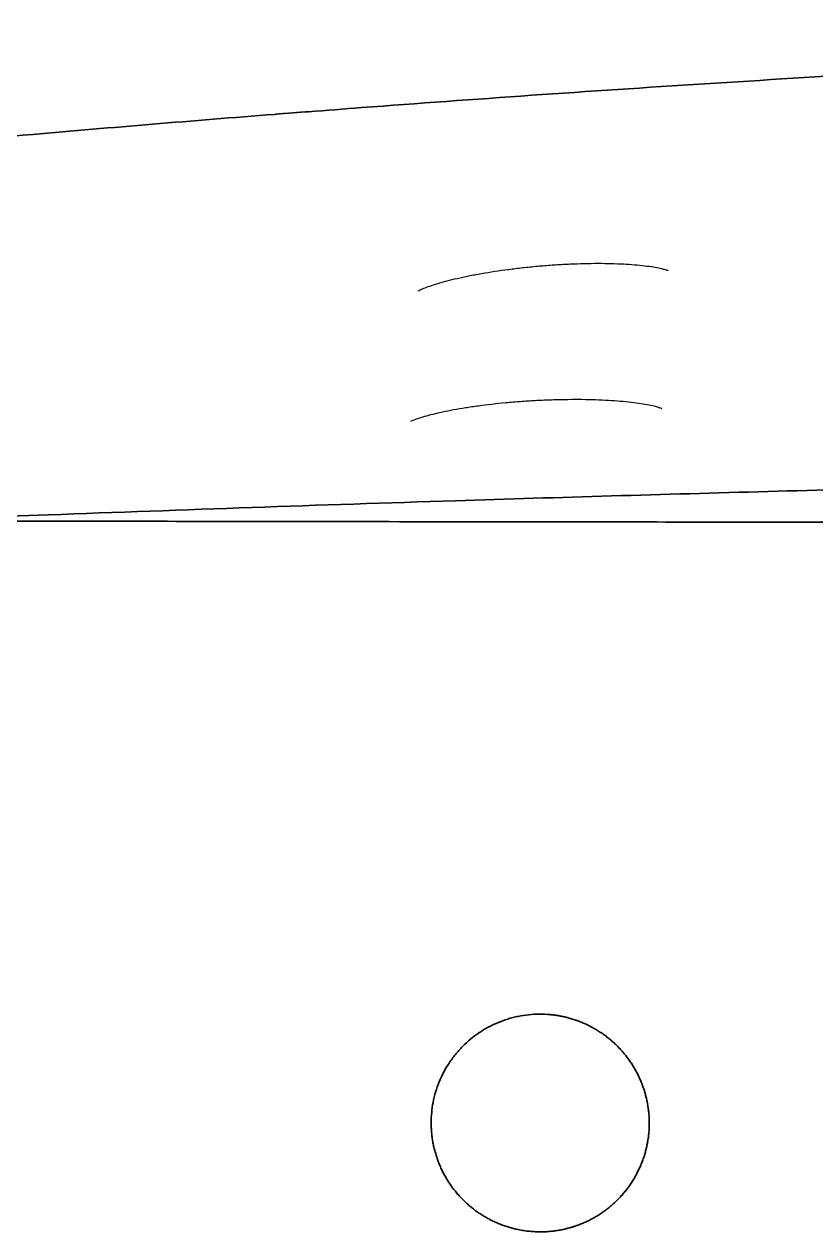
# Model space of a CAD drawing. Header units: millimetres. Extents: x 0 to 2561, y -987 to 790.
# Drawn here: x 278.3 to 412.6, y -667.9 to -462.9 of the extents above; entities that cross this region are included whole.
import ezdxf

# ---------------------------------------------------------------- set-up
doc = ezdxf.new("R2010")
doc.units = ezdxf.units.MM
doc.layers.add('Blocks', color=7, linetype='Continuous')
doc.layers.add('Blocks$Inner', color=7, linetype='Continuous', lineweight=25, true_color=0x007f00)
doc.layers.add('Blocks$Outline', color=7, linetype='Continuous', lineweight=35, true_color=0xff3f3f)

# ---------------------------------------------------------------- blocks, each defined once
blk = doc.blocks.new('Balcony Dining Bench Top')
at = {"layer": 'Blocks$Inner'}
for points, knots in [([(-592.46, 340.84), (-592.46, 340.54), (-592.46, 340.24), (-592.46, 339.94), (-592.45, 333.97), (-592.44, 328.01), (-592.43, 322.06), (-592.42, 318.55), (-592.42, 315.03), (-592.41, 311.52), (-592.4, 303.86), (-592.39, 296.21), (-592.38, 288.56), (-592.37, 286.78), (-592.37, 284.99), (-592.37, 283.21), (-592.35, 273.78), (-592.34, 264.35), (-592.33, 254.92), (-592.32, 245.47), (-592.3, 236.01), (-592.29, 226.56), (-592.29, 224.89), (-592.29, 223.23), (-592.28, 221.56), (-592.28, 213.74), (-592.27, 205.89), (-592.26, 198.04), (-592.25, 188.51), (-592.24, 178.95), (-592.23, 169.39), (-592.22, 164.22), (-592.21, 159.05), (-592.21, 153.88), (-592.21, 149.48), (-592.2, 145.08), (-592.2, 140.68), (-592.19, 131.11), (-592.18, 121.54), (-592.17, 111.97), (-592.16, 103.32), (-592.16, 94.67), (-592.15, 86.03), (-592.15, 85.12), (-592.15, 84.22), (-592.15, 83.31), (-592.14, 73.78), (-592.14, 64.27), (-592.13, 54.79), (-592.13, 53.96), (-592.13, 53.13), (-592.13, 52.3), (-592.12, 43.66), (-592.12, 35.05), (-592.11, 26.44), (-592.11, 23.9), (-592.11, 21.35), (-592.11, 18.8), (-592.11, 11.92), (-592.1, 5.04), (-592.1, -1.84), (-592.1, -6.11), (-592.1, -10.38), (-592.09, -14.65), (-592.09, -19.83), (-592.09, -25.01), (-592.09, -30.2), (-592.09, -30.61), (-592.09, -31.02), (-592.09, -31.44), (-592.09, -37.04), (-592.09, -42.66), (-592.08, -48.28), (-592.08, -61.27), (-592.08, -74.31), (-592.08, -87.37), (-592.08, -96.93), (-592.08, -106.51), (-592.08, -116.08), (-592.08, -125.66), (-592.08, -135.25), (-592.08, -144.82), (-592.08, -157.87), (-592.08, -170.9), (-592.08, -183.88), (-592.09, -189.51), (-592.09, -195.12), (-592.09, -200.73), (-592.09, -201.15), (-592.09, -201.57), (-592.09, -201.99), (-592.09, -207.17), (-592.09, -212.35), (-592.09, -217.51), (-592.1, -221.79), (-592.1, -226.07), (-592.1, -230.34), (-592.1, -237.22), (-592.11, -244.09), (-592.11, -250.97), (-592.11, -253.52), (-592.11, -256.07), (-592.11, -258.63), (-592.12, -267.23), (-592.12, -275.84), (-592.13, -284.47), (-592.13, -285.31), (-592.13, -286.14), (-592.13, -286.98), (-592.14, -296.46), (-592.14, -305.97), (-592.15, -315.5), (-592.15, -316.4), (-592.15, -317.29), (-592.15, -318.19), (-592.16, -326.84), (-592.16, -335.5), (-592.17, -344.15), (-592.18, -353.72), (-592.19, -363.3), (-592.2, -372.87), (-592.2, -377.26), (-592.21, -381.65), (-592.21, -386.05), (-592.21, -391.23), (-592.22, -396.4), (-592.23, -401.58), (-592.24, -411.14), (-592.25, -420.69), (-592.26, -430.22), (-592.27, -438.07), (-592.28, -445.91), (-592.28, -453.73), (-592.29, -455.4), (-592.29, -457.07), (-592.29, -458.74), (-592.3, -468.2), (-592.32, -477.66), (-592.33, -487.11), (-592.34, -496.54), (-592.35, -505.97), (-592.37, -515.4), (-592.37, -517.17), (-592.37, -518.95), (-592.38, -520.73), (-592.39, -528.39), (-592.4, -536.04), (-592.41, -543.7), (-592.42, -547.21), (-592.42, -550.72), (-592.43, -554.23), (-592.44, -560.18), (-592.45, -566.15), (-592.46, -572.12), (-592.46, -572.42), (-592.46, -572.71), (-592.46, -573)], [-996.817019, -996.817019, -996.817019, -996.817019, -995.9123, -995.9123, -995.9123, -978.027625, -978.027625, -978.027625, -967.478023, -967.478023, -967.478023, -944.513052, -944.513052, -944.513052, -939.159365, -939.159365, -939.159365, -910.862819, -910.862819, -910.862819, -882.48729, -882.48729, -882.48729, -877.48982, -877.48982, -877.48982, -853.958224, -853.958224, -853.958224, -825.307231, -825.307231, -825.307231, -809.794808, -809.794808, -809.794808, -796.592488, -796.592488, -796.592488, -767.874023, -767.874023, -767.874023, -741.931426, -741.931426, -741.931426, -739.219314, -739.219314, -739.219314, -710.697678, -710.697678, -710.697678, -708.20784, -708.20784, -708.20784, -682.344451, -682.344451, -682.344451, -674.706309, -674.706309, -674.706309, -654.059058, -654.059058, -654.059058, -641.24893, -641.24893, -641.24893, -625.706944, -625.706944, -625.706944, -624.467245, -624.467245, -624.467245, -607.621719, -607.621719, -607.621719, -568.533188, -568.533188, -568.533188, -539.823329, -539.823329, -539.823329, -511.09107, -511.09107, -511.09107, -472.024795, -472.024795, -472.024795, -455.179187, -455.179187, -455.179187, -453.917316, -453.917316, -453.917316, -438.397425, -438.397425, -438.397425, -425.565203, -425.565203, -425.565203, -404.940004, -404.940004, -404.940004, -397.279812, -397.279812, -397.279812, -371.438578, -371.438578, -371.438578, -368.926588, -368.926588, -368.926588, -340.404954, -340.404954, -340.404954, -337.71515, -337.71515, -337.71515, -311.750248, -311.750248, -311.750248, -283.031787, -283.031787, -283.031787, -269.851859, -269.851859, -269.851859, -254.317047, -254.317047, -254.317047, -225.666059, -225.666059, -225.666059, -202.15667, -202.15667, -202.15667, -197.136998, -197.136998, -197.136998, -168.761474, -168.761474, -168.761474, -140.464934, -140.464934, -140.464934, -135.133309, -135.133309, -135.133309, -112.146282, -112.146282, -112.146282, -101.618835, -101.618835, -101.618835, -83.712012, -83.712012, -83.712012, -82.828449, -82.828449, -82.828449, -82.828449]), ([(-676.78, -116.08), (-676.78, -160.3), (-676.19, -204.49), (-674.5, -269.53), (-673.8, -291), (-672.15, -333.36), (-671.2, -354.24), (-669.09, -395.32), (-667.92, -415.5), (-665.4, -455.1), (-664.04, -474.51), (-662.38, -496.53), (-662.15, -499.53), (-661.92, -502.52)], [529.316122, 529.316122, 529.316122, 529.316122, 651.160456, 651.160456, 712.082623, 712.082623, 773.00479, 773.00479, 833.926957, 833.926957, 894.849124, 894.849124, 904.501732, 904.501732, 904.501732, 904.501732]), ([(-601.68, -116.08), (-601.68, -117.46), (-601.68, -118.84), (-601.68, -120.22), (-601.68, -121.6), (-601.68, -122.99), (-601.68, -124.37), (-601.68, -125.75), (-601.68, -127.13), (-601.68, -128.51), (-601.67, -137.27), (-601.65, -146.03), (-601.62, -154.78), (-601.59, -163.54), (-601.55, -172.3), (-601.49, -181.05), (-601.44, -189.83), (-601.38, -198.61), (-601.31, -207.38), (-601.12, -231.3), (-600.85, -255.22), (-600.5, -279.13), (-600.33, -290.48), (-600.15, -301.83), (-599.95, -313.19), (-599.75, -324.5), (-599.54, -335.82), (-599.3, -347.13), (-599.19, -352.79), (-599.07, -358.45), (-598.94, -364.11), (-598.82, -369.77), (-598.69, -375.42), (-598.56, -381.08), (-598.42, -386.74), (-598.29, -392.4), (-598.15, -398.06), (-597.92, -406.91), (-597.69, -415.75), (-597.45, -424.59), (-597.21, -433.43), (-596.96, -442.28), (-596.7, -451.12), (-596.44, -459.94), (-596.17, -468.77), (-595.89, -477.6), (-595.15, -500.62), (-594.35, -523.64), (-593.48, -546.66), (-592.88, -562.57), (-592.25, -578.49), (-591.58, -594.41), (-591.25, -602.37), (-590.91, -610.32), (-590.56, -618.28), (-590.31, -623.89), (-590.07, -629.5), (-589.81, -635.1), (-589.7, -637.45), (-589.59, -639.8), (-589.5, -642.15), (-589.41, -644.51), (-589.34, -646.88), (-589.3, -649.24), (-589.25, -651.6), (-589.23, -653.96), (-589.23, -656.33)], [540.441973, 540.441973, 540.441973, 540.441973, 544.584614, 544.584614, 544.584614, 548.729124, 548.729124, 548.729124, 552.874033, 552.874033, 552.874033, 579.143805, 579.143805, 579.143805, 605.412876, 605.412876, 605.412876, 631.747214, 631.747214, 631.747214, 703.500221, 703.500221, 703.500221, 737.560885, 737.560885, 737.560885, 771.512654, 771.512654, 771.512654, 788.491452, 788.491452, 788.491452, 805.468146, 805.468146, 805.468146, 822.456224, 822.456224, 822.456224, 848.993572, 848.993572, 848.993572, 875.530874, 875.530874, 875.530874, 902.022648, 902.022648, 902.022648, 971.124873, 971.124873, 971.124873, 1018.916003, 1018.916003, 1018.916003, 1042.81046, 1042.81046, 1042.81046, 1059.651559, 1059.651559, 1059.651559, 1066.706649, 1066.706649, 1066.706649, 1073.793569, 1073.793569, 1073.793569, 1080.883563, 1080.883563, 1080.883563, 1080.883563]), ([(-634.92, -441.5), (-634.93, -441.54), (-634.96, -441.6), (-634.98, -441.67), (-635.01, -441.75), (-635.04, -441.85), (-635.07, -441.96), (-635.09, -442.02), (-635.1, -442.07), (-635.12, -442.13), (-635.17, -442.33), (-635.23, -442.56), (-635.29, -442.83), (-635.44, -443.53), (-635.59, -444.44), (-635.72, -445.5), (-635.79, -446.04), (-635.84, -446.61), (-635.89, -447.22), (-635.94, -447.82), (-635.99, -448.46), (-636.02, -449.12), (-636.06, -449.79), (-636.08, -450.48), (-636.1, -451.19), (-636.12, -451.91), (-636.13, -452.66), (-636.13, -453.42), (-636.13, -454.94), (-636.09, -456.52), (-636.02, -458.13), (-635.98, -458.95), (-635.94, -459.77), (-635.89, -460.6), (-635.83, -461.42), (-635.77, -462.25), (-635.7, -463.08)], [13.619201, 13.619201, 13.619201, 13.619201, 14.820381, 14.820381, 14.820381, 16.022117, 16.022117, 16.022117, 16.566183, 16.566183, 16.566183, 18.409481, 18.409481, 18.409481, 23.234936, 23.234936, 23.234936, 25.677198, 25.677198, 25.677198, 28.113467, 28.113467, 28.113467, 30.565126, 30.565126, 30.565126, 33.04467, 33.04467, 33.04467, 37.988516, 37.988516, 37.988516, 40.480099, 40.480099, 40.480099, 42.979698, 42.979698, 42.979698, 42.979698]), ([(-611.51, -442.58), (-611.53, -442.61), (-611.55, -442.67), (-611.58, -442.75), (-611.6, -442.82), (-611.64, -442.92), (-611.67, -443.03), (-611.68, -443.07), (-611.7, -443.11), (-611.71, -443.16), (-611.77, -443.36), (-611.84, -443.6), (-611.91, -443.88), (-612.07, -444.58), (-612.24, -445.47), (-612.4, -446.53), (-612.47, -447.06), (-612.55, -447.63), (-612.61, -448.23), (-612.68, -448.83), (-612.74, -449.47), (-612.79, -450.13), (-612.84, -450.79), (-612.88, -451.48), (-612.92, -452.19), (-612.96, -452.91), (-612.99, -453.66), (-613.01, -454.41), (-613.05, -455.93), (-613.06, -457.51), (-613.03, -459.13), (-613.02, -459.94), (-613, -460.77), (-612.97, -461.59), (-612.94, -462.42), (-612.9, -463.25), (-612.86, -464.09)], [13.404098, 13.404098, 13.404098, 13.404098, 14.607699, 14.607699, 14.607699, 15.811204, 15.811204, 15.811204, 16.241205, 16.241205, 16.241205, 18.202155, 18.202155, 18.202155, 23.035864, 23.035864, 23.035864, 25.481618, 25.481618, 25.481618, 27.921501, 27.921501, 27.921501, 30.376941, 30.376941, 30.376941, 32.86023, 32.86023, 32.86023, 37.811093, 37.811093, 37.811093, 40.306219, 40.306219, 40.306219, 42.809412, 42.809412, 42.809412, 42.809412]), ([(-490.26, -444.72), (-490.41, -444.72), (-490.57, -444.73), (-490.97, -444.74), (-491.24, -444.75), (-491.75, -444.78), (-492.02, -444.81), (-492.53, -444.87), (-492.8, -444.9), (-493.31, -444.98), (-493.57, -445.03), (-494.08, -445.13), (-494.33, -445.18), (-494.83, -445.3), (-495.08, -445.37), (-495.58, -445.51), (-495.83, -445.59), (-496.32, -445.75), (-496.56, -445.84), (-497.05, -446.02), (-497.29, -446.12), (-497.77, -446.33), (-498.01, -446.44), (-498.48, -446.66), (-498.71, -446.78), (-499.17, -447.03), (-499.4, -447.15), (-499.85, -447.42), (-500.07, -447.55), (-500.5, -447.83), (-500.72, -447.98), (-501.14, -448.28), (-501.35, -448.43), (-501.75, -448.75), (-501.96, -448.91), (-502.35, -449.25), (-502.55, -449.42), (-502.93, -449.77), (-503.12, -449.96), (-503.49, -450.32), (-503.68, -450.51), (-504.03, -450.9), (-504.2, -451.09), (-504.53, -451.49), (-504.7, -451.69), (-505.01, -452.1), (-505.17, -452.31), (-505.47, -452.73), (-505.61, -452.94), (-505.9, -453.38), (-506.03, -453.6), (-506.3, -454.05), (-506.42, -454.27), (-506.67, -454.73), (-506.79, -454.97), (-507.01, -455.44), (-507.13, -455.68), (-507.33, -456.15), (-507.43, -456.4), (-507.61, -456.88), (-507.7, -457.13), (-507.87, -457.62), (-507.94, -457.87), (-508.09, -458.36), (-508.15, -458.61), (-508.27, -459.12), (-508.33, -459.37), (-508.43, -459.88), (-508.48, -460.14), (-508.56, -460.65), (-508.59, -460.91), (-508.62, -461.17)], [87.164049, 87.164049, 87.164049, 87.164049, 87.619452, 87.619452, 88.400143, 88.400143, 89.180834, 89.180834, 89.961207, 89.961207, 90.74158, 90.74158, 91.521953, 91.521953, 92.302326, 92.302326, 93.082699, 93.082699, 93.863072, 93.863072, 94.643444, 94.643444, 95.423817, 95.423817, 96.203915, 96.203915, 96.984014, 96.984014, 97.764112, 97.764112, 98.54421, 98.54421, 99.324308, 99.324308, 100.104406, 100.104406, 100.884505, 100.884505, 101.664603, 101.664603, 102.444634, 102.444634, 103.224665, 103.224665, 104.004696, 104.004696, 104.784726, 104.784726, 105.564757, 105.564757, 106.344788, 106.344788, 107.124819, 107.124819, 107.90485, 107.90485, 108.685059, 108.685059, 109.465269, 109.465269, 110.245478, 110.245478, 111.025688, 111.025688, 111.805897, 111.805897, 112.586107, 112.586107, 113.366316, 113.366316, 114.146526, 114.146526, 114.146526, 114.146526]), ([(-471.9, -465.27), (-471.86, -464.95), (-471.83, -464.62), (-471.82, -464.3), (-471.8, -463.98), (-471.79, -463.65), (-471.78, -463.33), (-471.78, -463.07), (-471.79, -462.8), (-471.79, -462.54), (-471.8, -462.29), (-471.82, -462.02), (-471.84, -461.76), (-471.86, -461.51), (-471.88, -461.25), (-471.92, -460.99), (-471.95, -460.73), (-471.98, -460.48), (-472.02, -460.22), (-472.07, -459.97), (-472.11, -459.71), (-472.17, -459.46), (-472.22, -459.2), (-472.28, -458.95), (-472.34, -458.7), (-472.4, -458.45), (-472.47, -458.19), (-472.55, -457.95), (-472.62, -457.7), (-472.7, -457.44), (-472.78, -457.2), (-472.87, -456.95), (-472.96, -456.7), (-473.06, -456.46), (-473.15, -456.22), (-473.25, -455.98), (-473.35, -455.74), (-473.46, -455.5), (-473.57, -455.27), (-473.68, -455.03), (-473.8, -454.8), (-473.92, -454.57), (-474.04, -454.35), (-474.16, -454.12), (-474.29, -453.89), (-474.43, -453.67), (-474.56, -453.45), (-474.7, -453.23), (-474.84, -453.01), (-474.98, -452.8), (-475.13, -452.58), (-475.28, -452.37), (-475.44, -452.16), (-475.6, -451.95), (-475.76, -451.75), (-475.92, -451.54), (-476.09, -451.34), (-476.26, -451.14), (-476.42, -450.95), (-476.6, -450.75), (-476.78, -450.56), (-476.95, -450.37), (-477.14, -450.19), (-477.32, -450.01), (-477.5, -449.82), (-477.69, -449.65), (-477.88, -449.47), (-478.08, -449.3), (-478.27, -449.13), (-478.47, -448.97), (-478.67, -448.8), (-478.87, -448.64), (-479.08, -448.48), (-479.29, -448.33), (-479.5, -448.17), (-479.71, -448.02), (-479.92, -447.88), (-480.14, -447.73), (-480.36, -447.59), (-480.58, -447.45), (-480.81, -447.31), (-481.03, -447.19), (-481.26, -447.06), (-481.49, -446.93), (-481.72, -446.81), (-481.95, -446.69), (-482.18, -446.58), (-482.41, -446.47), (-482.65, -446.36), (-482.88, -446.25), (-483.12, -446.15), (-483.36, -446.05), (-483.6, -445.96), (-483.84, -445.87), (-484.09, -445.78), (-484.33, -445.69), (-484.58, -445.61), (-484.82, -445.54), (-485.08, -445.46), (-485.32, -445.39), (-485.57, -445.32), (-485.83, -445.26), (-486.08, -445.2), (-486.34, -445.14), (-486.6, -445.09), (-486.85, -445.04), (-487.11, -444.99), (-487.36, -444.95), (-487.62, -444.91), (-487.88, -444.87), (-488.13, -444.84), (-488.39, -444.82), (-488.65, -444.79), (-488.91, -444.77), (-489.16, -444.76), (-489.42, -444.74), (-489.68, -444.73), (-489.94, -444.73), (-490.05, -444.72), (-490.15, -444.72), (-490.26, -444.72)], [55.993691, 55.993691, 55.993691, 55.993691, 56.966337, 56.966337, 56.966337, 57.941662, 57.941662, 57.941662, 58.727727, 58.727727, 58.727727, 59.509584, 59.509584, 59.509584, 60.288675, 60.288675, 60.288675, 61.066396, 61.066396, 61.066396, 61.844122, 61.844122, 61.844122, 62.623226, 62.623226, 62.623226, 63.405105, 63.405105, 63.405105, 64.191199, 64.191199, 64.191199, 64.977286, 64.977286, 64.977286, 65.759158, 65.759158, 65.759158, 66.538256, 66.538256, 66.538256, 67.315975, 67.315975, 67.315975, 68.093689, 68.093689, 68.093689, 68.872771, 68.872771, 68.872771, 69.654618, 69.654618, 69.654618, 70.440669, 70.440669, 70.440669, 71.226814, 71.226814, 71.226814, 72.008733, 72.008733, 72.008733, 72.787868, 72.787868, 72.787868, 73.565615, 73.565615, 73.565615, 74.34335, 74.34335, 74.34335, 75.122446, 75.122446, 75.122446, 75.9043, 75.9043, 75.9043, 76.690355, 76.690355, 76.690355, 77.476391, 77.476391, 77.476391, 78.258197, 78.258197, 78.258197, 79.037214, 79.037214, 79.037214, 79.814839, 79.814839, 79.814839, 80.592451, 80.592451, 80.592451, 81.371423, 81.371423, 81.371423, 82.153154, 82.153154, 82.153154, 82.939089, 82.939089, 82.939089, 83.724817, 83.724817, 83.724817, 84.506317, 84.506317, 84.506317, 85.285033, 85.285033, 85.285033, 86.062364, 86.062364, 86.062364, 86.839685, 86.839685, 86.839685, 87.164049, 87.164049, 87.164049, 87.164049]), ([(-508.62, -461.17), (-508.64, -461.29), (-508.65, -461.4), (-508.71, -462.12), (-508.74, -462.73), (-508.74, -463.34)], [114.146526, 114.146526, 114.146526, 114.146526, 114.493991, 114.493991, 116.325655, 116.325655, 116.325655, 116.325655]), ([(-635.7, -463.08), (-635.63, -463.92), (-635.55, -464.74), (-635.46, -465.57), (-635.37, -466.39), (-635.28, -467.2), (-635.18, -468.01), (-634.97, -469.61), (-634.75, -471.16), (-634.49, -472.64), (-634.37, -473.39), (-634.23, -474.12), (-634.1, -474.82), (-633.96, -475.51), (-633.82, -476.19), (-633.68, -476.83), (-633.4, -478.11), (-633.1, -479.28), (-632.81, -480.3), (-632.52, -481.31), (-632.23, -482.16), (-631.98, -482.81), (-631.86, -483.13), (-631.74, -483.39), (-631.65, -483.59), (-631.56, -483.79), (-631.48, -483.93), (-631.46, -483.97)], [42.979698, 42.979698, 42.979698, 42.979698, 45.481357, 45.481357, 45.481357, 47.977083, 47.977083, 47.977083, 52.939002, 52.939002, 52.939002, 55.432097, 55.432097, 55.432097, 57.899532, 57.899532, 57.899532, 62.819673, 62.819673, 62.819673, 67.683282, 67.683282, 67.683282, 70.08766, 70.08766, 70.08766, 72.513387, 72.513387, 72.513387, 72.513387]), ([(-612.86, -464.09), (-612.81, -464.92), (-612.76, -465.75), (-612.7, -466.58), (-612.63, -467.41), (-612.57, -468.23), (-612.49, -469.04), (-612.34, -470.65), (-612.16, -472.21), (-611.96, -473.71), (-611.85, -474.46), (-611.75, -475.2), (-611.63, -475.9), (-611.52, -476.6), (-611.41, -477.28), (-611.29, -477.94), (-611.17, -478.58), (-611.04, -479.2), (-610.92, -479.79), (-610.79, -480.38), (-610.66, -480.94), (-610.54, -481.46), (-610.28, -482.48), (-610.03, -483.35), (-609.8, -484.02), (-609.68, -484.35), (-609.58, -484.62), (-609.49, -484.83), (-609.41, -485.04), (-609.33, -485.19), (-609.31, -485.24)], [42.809412, 42.809412, 42.809412, 42.809412, 45.314497, 45.314497, 45.314497, 47.813932, 47.813932, 47.813932, 52.782891, 52.782891, 52.782891, 55.27947, 55.27947, 55.27947, 57.750308, 57.750308, 57.750308, 60.206929, 60.206929, 60.206929, 62.670174, 62.670174, 62.670174, 67.541035, 67.541035, 67.541035, 69.949494, 69.949494, 69.949494, 72.376724, 72.376724, 72.376724, 72.376724]), ([(-508.74, -463.34), (-508.73, -464.56), (-508.61, -465.77), (-508.3, -467.26), (-508.23, -467.56), (-508.08, -468.15), (-508, -468.44), (-507.73, -469.31), (-507.52, -469.87), (-507.05, -470.98), (-506.79, -471.53), (-506.36, -472.32), (-506.21, -472.59), (-505.89, -473.11), (-505.73, -473.36), (-504.88, -474.62), (-504.11, -475.55), (-502.82, -476.82), (-502.37, -477.22), (-501.66, -477.8), (-501.42, -477.98), (-500.93, -478.34), (-500.68, -478.51), (-499.43, -479.34), (-498.36, -479.9), (-496.68, -480.59), (-496.1, -480.79), (-494.94, -481.14), (-494.35, -481.28), (-492.63, -481.61), (-491.48, -481.72), (-490.31, -481.72)], [116.325655, 116.325655, 116.325655, 116.325655, 119.962902, 119.962902, 120.872214, 120.872214, 121.781526, 121.781526, 123.600149, 123.600149, 125.418772, 125.418772, 126.328084, 126.328084, 127.237396, 127.237396, 130.874643, 130.874643, 132.693266, 132.693266, 133.602578, 133.602578, 134.511889, 134.511889, 138.149136, 138.149136, 139.967759, 139.967759, 141.786383, 141.786383, 145.269493, 145.269493, 145.269493, 145.269493]), ([(-490.18, -481.72), (-489.92, -481.72), (-489.66, -481.72), (-489.4, -481.7), (-489.14, -481.69), (-488.88, -481.67), (-488.62, -481.65), (-488.36, -481.63), (-488.11, -481.6), (-487.85, -481.56), (-487.59, -481.53), (-487.34, -481.49), (-487.08, -481.45), (-486.83, -481.4), (-486.57, -481.35), (-486.32, -481.3), (-486.07, -481.24), (-485.82, -481.18), (-485.57, -481.11), (-485.32, -481.05), (-485.06, -480.97), (-484.82, -480.9), (-484.57, -480.82), (-484.32, -480.74), (-484.07, -480.65), (-483.83, -480.56), (-483.58, -480.47), (-483.34, -480.37), (-483.1, -480.27), (-482.86, -480.17), (-482.62, -480.06), (-482.39, -479.96), (-482.15, -479.84), (-481.92, -479.73), (-481.69, -479.61), (-481.46, -479.49), (-481.24, -479.36), (-481.01, -479.23), (-480.79, -479.1), (-480.57, -478.97), (-480.35, -478.83), (-480.13, -478.69), (-479.92, -478.54), (-479.7, -478.4), (-479.49, -478.25), (-479.28, -478.09), (-479.07, -477.94), (-478.86, -477.77), (-478.66, -477.61), (-478.46, -477.45), (-478.25, -477.28), (-478.06, -477.11), (-477.86, -476.93), (-477.67, -476.76), (-477.48, -476.58), (-477.11, -476.22), (-476.75, -475.84), (-476.41, -475.46), (-476.24, -475.26), (-476.07, -475.06), (-475.91, -474.86), (-475.75, -474.66), (-475.59, -474.45), (-475.43, -474.25), (-475.28, -474.04), (-475.12, -473.82), (-474.98, -473.61), (-474.83, -473.4), (-474.69, -473.17), (-474.55, -472.95), (-474.42, -472.73), (-474.28, -472.5), (-474.15, -472.27), (-474.03, -472.05), (-473.9, -471.82), (-473.79, -471.59), (-473.67, -471.36), (-473.56, -471.12), (-473.45, -470.88), (-473.34, -470.65), (-473.24, -470.41), (-473.14, -470.17), (-473.04, -469.93), (-472.95, -469.69), (-472.86, -469.44), (-472.78, -469.2), (-472.69, -468.95), (-472.62, -468.71), (-472.54, -468.46), (-472.47, -468.21), (-472.4, -467.96), (-472.34, -467.71), (-472.27, -467.45), (-472.22, -467.19), (-472.15, -466.88), (-472.08, -466.55), (-472.03, -466.24), (-471.98, -465.92), (-471.93, -465.59), (-471.9, -465.27)], [145.398843, 145.398843, 145.398843, 145.398843, 146.183993, 146.183993, 146.183993, 146.965091, 146.965091, 146.965091, 147.743418, 147.743418, 147.743418, 148.52037, 148.52037, 148.52037, 149.297322, 149.297322, 149.297322, 150.075651, 150.075651, 150.075651, 150.856754, 150.856754, 150.856754, 151.642073, 151.642073, 151.642073, 152.427221, 152.427221, 152.427221, 153.208166, 153.208166, 153.208166, 153.986348, 153.986348, 153.986348, 154.763163, 154.763163, 154.763163, 155.539987, 155.539987, 155.539987, 156.318194, 156.318194, 156.318194, 157.09918, 157.09918, 157.09918, 157.884387, 157.884387, 157.884387, 158.669559, 158.669559, 158.669559, 159.450533, 159.450533, 159.450533, 161.005954, 161.005954, 161.005954, 161.782822, 161.782822, 161.782822, 162.561079, 162.561079, 162.561079, 163.342118, 163.342118, 163.342118, 164.12738, 164.12738, 164.12738, 164.912732, 164.912732, 164.912732, 165.693889, 165.693889, 165.693889, 166.472291, 166.472291, 166.472291, 167.249334, 167.249334, 167.249334, 168.02639, 168.02639, 168.02639, 168.804832, 168.804832, 168.804832, 169.586057, 169.586057, 169.586057, 170.371502, 170.371502, 170.371502, 171.346779, 171.346779, 171.346779, 172.319346, 172.319346, 172.319346, 172.319346]), ([(-661.47, -508.31), (-660.38, -522.2), (-659.24, -535.87), (-656.49, -567.51), (-654.84, -585.29), (-653.13, -602.67)], [905.501732, 905.501732, 905.501732, 905.501732, 950.532882, 950.532882, 1011.455049, 1011.455049, 1011.455049, 1011.455049])]:
    blk.add_open_spline(points, degree=3, knots=knots, dxfattribs=at)
for points, degree in [([(-490.31, -481.72), (-490.27, -481.72), (-490.23, -481.72), (-490.18, -481.72)], 3), ([(-661.92, -502.52), (-661.74, -504.84), (-661.47, -508.31)], 2)]:
    blk.add_open_spline(points, degree=degree, dxfattribs=at)
at = {"layer": 'Blocks$Outline'}
for points, knots in [([(-648.66, 430.49), (-648.67, 428.98), (-648.67, 427.46), (-648.67, 424.41), (-648.68, 422.88), (-648.68, 419.77), (-648.69, 418.32), (-648.81, 414.22), (-648.96, 411.74), (-649.4, 406.92), (-649.68, 404.55), (-649.93, 402.16), (-650.19, 399.66), (-650.45, 397.15), (-650.74, 394.31), (-650.77, 394), (-650.84, 393.37), (-650.94, 392.43), (-651.16, 390.22), (-651.36, 388.32), (-651.48, 387.05), (-651.74, 384.54), (-651.99, 382.03), (-654.26, 359.37), (-656.2, 338.7), (-658.43, 313.04), (-658.81, 308.6), (-659.19, 304.14), (-662.12, 267.79), (-662.72, 259.97), (-664.94, 229.74), (-666.48, 206.84), (-669.27, 160.01), (-670.53, 136.09), (-672.74, 87.35), (-673.68, 62.53), (-675.98, -12.87), (-676.78, -64.46), (-676.78, -116.08), (-676.78, -160.3), (-676.19, -204.49), (-674.5, -269.53), (-673.8, -291), (-672.15, -333.36), (-671.2, -354.24), (-669.09, -395.32), (-667.92, -415.5), (-665.4, -455.1), (-664.04, -474.51), (-662.38, -496.53), (-662.15, -499.53), (-661.92, -502.52), (-661.8, -504.07), (-661.65, -505.99), (-661.47, -508.31), (-660.38, -522.2), (-659.24, -535.87), (-656.49, -567.51), (-654.84, -585.29), (-653.13, -602.67), (-652.61, -608.08), (-652.08, -613.39), (-651.54, -618.69), (-651.53, -618.78), (-651.51, -618.94), (-651.49, -619.19), (-651.43, -619.77), (-651.31, -620.92), (-651.08, -623.23), (-650.88, -625.19), (-649.01, -643.6), (-649.01, -643.64), (-649, -643.68), (-648.99, -643.8), (-648.99, -643.9), (-648.97, -644.2), (-648.95, -644.43), (-648.9, -645.23), (-648.86, -645.89), (-648.78, -647.5), (-648.74, -648.46), (-648.7, -650.16), (-648.69, -650.78), (-648.68, -652.13), (-648.68, -652.87), (-648.68, -653.73), (-648.68, -653.75), (-648.68, -653.78), (-648.68, -653.88), (-648.68, -653.96), (-648.68, -654.25), (-648.68, -654.5), (-648.68, -655.43), (-648.67, -656.28), (-648.67, -658.43), (-648.67, -659.73), (-648.67, -661.62), (-648.67, -662.09), (-648.66, -662.57), (-648.66, -662.65)], [12.373966, 12.373966, 12.373966, 12.373966, 16.601863, 16.601863, 20.742388, 20.742388, 24.882913, 24.882913, 33.163963, 33.163963, 41.180741, 41.180741, 41.180741, 48.778274, 48.778274, 49.727966, 49.727966, 50.677658, 52.577041, 56.375808, 56.375808, 56.375808, 65.240052, 65.240052, 135.978866, 135.978866, 150.686593, 150.686593, 150.686593, 175.649857, 175.649857, 246.388671, 246.388671, 317.127485, 317.127485, 387.866299, 387.866299, 529.316122, 529.316122, 529.316122, 651.160456, 651.160456, 712.082623, 712.082623, 773.00479, 773.00479, 833.926957, 833.926957, 894.849124, 894.849124, 904.501732, 904.501732, 904.501732, 905.501732, 905.501732, 905.501732, 950.532882, 950.532882, 1011.455049, 1011.455049, 1011.455049, 1027.366538, 1027.366538, 1027.615155, 1027.615155, 1027.863773, 1028.361007, 1029.355475, 1031.344411, 1035.322283, 1035.322283, 1035.322283, 1035.644028, 1035.644028, 1036.287519, 1036.287519, 1037.574499, 1037.574499, 1040.14846, 1040.14846, 1042.722422, 1042.722422, 1044.009402, 1044.009402, 1045.296383, 1045.296383, 1045.296383, 1045.618128, 1045.618128, 1046.261618, 1046.261618, 1047.548599, 1047.548599, 1050.12256, 1050.12256, 1052.696522, 1052.696522, 1053.340012, 1053.464332, 1053.464332, 1053.464332, 1053.464332]), ([(-592.46, -573), (-592.81, -564.22), (-593.15, -555.44), (-593.48, -546.66), (-594.35, -523.64), (-595.15, -500.62), (-595.89, -477.6), (-596.17, -468.77), (-596.44, -459.94), (-596.7, -451.12), (-596.96, -442.28), (-597.21, -433.43), (-597.45, -424.59), (-597.69, -415.75), (-597.92, -406.91), (-598.15, -398.06), (-598.29, -392.4), (-598.42, -386.74), (-598.56, -381.08), (-598.69, -375.42), (-598.82, -369.77), (-598.94, -364.11), (-599.07, -358.45), (-599.19, -352.79), (-599.3, -347.13), (-599.54, -335.82), (-599.75, -324.5), (-599.95, -313.19), (-600.15, -301.83), (-600.33, -290.48), (-600.5, -279.13), (-600.85, -255.22), (-601.12, -231.3), (-601.31, -207.38), (-601.38, -198.61), (-601.44, -189.83), (-601.49, -181.05), (-601.55, -172.3), (-601.59, -163.54), (-601.62, -154.78), (-601.65, -146.03), (-601.67, -137.27), (-601.68, -128.51), (-601.68, -127.13), (-601.68, -125.75), (-601.68, -124.37), (-601.68, -122.99), (-601.68, -121.6), (-601.68, -120.22), (-601.68, -118.84), (-601.68, -117.46), (-601.68, -116.08), (-601.68, -114.7), (-601.68, -113.32), (-601.68, -111.94), (-601.68, -110.56), (-601.68, -109.17), (-601.68, -107.79), (-601.68, -106.41), (-601.68, -105.03), (-601.68, -103.65), (-601.67, -94.89), (-601.65, -86.14), (-601.62, -77.38), (-601.59, -68.62), (-601.55, -59.86), (-601.49, -51.11), (-601.44, -42.33), (-601.38, -33.55), (-601.31, -24.78), (-601.12, -0.86), (-600.85, 23.06), (-600.5, 46.97), (-600.33, 58.32), (-600.15, 69.67), (-599.95, 81.03), (-599.75, 92.34), (-599.54, 103.66), (-599.3, 114.97), (-599.19, 120.63), (-599.07, 126.29), (-598.94, 131.95), (-598.82, 137.61), (-598.69, 143.26), (-598.56, 148.92), (-598.42, 154.58), (-598.29, 160.24), (-598.15, 165.9), (-597.92, 174.75), (-597.69, 183.59), (-597.45, 192.43), (-597.21, 201.27), (-596.96, 210.11), (-596.7, 218.96), (-596.44, 227.78), (-596.17, 236.61), (-595.89, 245.44), (-595.15, 268.46), (-594.35, 291.48), (-593.48, 314.5), (-593.15, 323.28), (-592.81, 332.06), (-592.46, 340.84)], [-997.492961, -997.492961, -997.492961, -997.492961, -971.124873, -971.124873, -971.124873, -902.022648, -902.022648, -902.022648, -875.530874, -875.530874, -875.530874, -848.993572, -848.993572, -848.993572, -822.456224, -822.456224, -822.456224, -805.468146, -805.468146, -805.468146, -788.491452, -788.491452, -788.491452, -771.512654, -771.512654, -771.512654, -737.560885, -737.560885, -737.560885, -703.500221, -703.500221, -703.500221, -631.747214, -631.747214, -631.747214, -605.412876, -605.412876, -605.412876, -579.143805, -579.143805, -579.143805, -552.874033, -552.874033, -552.874033, -548.729124, -548.729124, -548.729124, -544.584614, -544.584614, -544.584614, -540.441973, -540.441973, -540.441973, -536.298776, -536.298776, -536.298776, -532.154266, -532.154266, -532.154266, -528.009357, -528.009357, -528.009357, -501.739585, -501.739585, -501.739585, -475.470513, -475.470513, -475.470513, -449.136176, -449.136176, -449.136176, -377.383168, -377.383168, -377.383168, -343.322504, -343.322504, -343.322504, -309.370735, -309.370735, -309.370735, -292.391937, -292.391937, -292.391937, -275.415243, -275.415243, -275.415243, -258.427166, -258.427166, -258.427166, -231.889817, -231.889817, -231.889817, -205.352515, -205.352515, -205.352515, -178.860742, -178.860742, -178.860742, -109.758517, -109.758517, -109.758517, -83.395096, -83.395096, -83.395096, -83.395096]), ([(-592.46, 340.84), (-592.46, 340.54), (-592.46, 340.24), (-592.46, 339.94), (-592.45, 333.97), (-592.44, 328.01), (-592.43, 322.06), (-592.42, 318.55), (-592.42, 315.03), (-592.41, 311.52), (-592.4, 303.86), (-592.39, 296.21), (-592.38, 288.56), (-592.37, 286.78), (-592.37, 284.99), (-592.37, 283.21), (-592.35, 273.78), (-592.34, 264.35), (-592.33, 254.92), (-592.32, 245.47), (-592.3, 236.01), (-592.29, 226.56), (-592.29, 224.89), (-592.29, 223.23), (-592.28, 221.56), (-592.28, 213.74), (-592.27, 205.89), (-592.26, 198.04), (-592.25, 188.51), (-592.24, 178.95), (-592.23, 169.39), (-592.22, 164.22), (-592.21, 159.05), (-592.21, 153.88), (-592.21, 149.48), (-592.2, 145.08), (-592.2, 140.68), (-592.19, 131.11), (-592.18, 121.54), (-592.17, 111.97), (-592.16, 103.32), (-592.16, 94.67), (-592.15, 86.03), (-592.15, 85.12), (-592.15, 84.22), (-592.15, 83.31), (-592.14, 73.78), (-592.14, 64.27), (-592.13, 54.79), (-592.13, 53.96), (-592.13, 53.13), (-592.13, 52.3), (-592.12, 43.66), (-592.12, 35.05), (-592.11, 26.44), (-592.11, 23.9), (-592.11, 21.35), (-592.11, 18.8), (-592.11, 11.92), (-592.1, 5.04), (-592.1, -1.84), (-592.1, -6.11), (-592.1, -10.38), (-592.09, -14.65), (-592.09, -19.83), (-592.09, -25.01), (-592.09, -30.2), (-592.09, -30.61), (-592.09, -31.02), (-592.09, -31.44), (-592.09, -37.04), (-592.09, -42.66), (-592.08, -48.28), (-592.08, -61.27), (-592.08, -74.31), (-592.08, -87.37), (-592.08, -96.93), (-592.08, -106.51), (-592.08, -116.08), (-592.08, -125.66), (-592.08, -135.25), (-592.08, -144.82), (-592.08, -157.87), (-592.08, -170.9), (-592.08, -183.88), (-592.09, -189.51), (-592.09, -195.12), (-592.09, -200.73), (-592.09, -201.15), (-592.09, -201.57), (-592.09, -201.99), (-592.09, -207.17), (-592.09, -212.35), (-592.09, -217.51), (-592.1, -221.79), (-592.1, -226.07), (-592.1, -230.34), (-592.1, -237.22), (-592.11, -244.09), (-592.11, -250.97), (-592.11, -253.52), (-592.11, -256.07), (-592.11, -258.63), (-592.12, -267.23), (-592.12, -275.84), (-592.13, -284.47), (-592.13, -285.31), (-592.13, -286.14), (-592.13, -286.98), (-592.14, -296.46), (-592.14, -305.97), (-592.15, -315.5), (-592.15, -316.4), (-592.15, -317.29), (-592.15, -318.19), (-592.16, -326.84), (-592.16, -335.5), (-592.17, -344.15), (-592.18, -353.72), (-592.19, -363.3), (-592.2, -372.87), (-592.2, -377.26), (-592.21, -381.65), (-592.21, -386.05), (-592.21, -391.23), (-592.22, -396.4), (-592.23, -401.58), (-592.24, -411.14), (-592.25, -420.69), (-592.26, -430.22), (-592.27, -438.07), (-592.28, -445.91), (-592.28, -453.73), (-592.29, -455.4), (-592.29, -457.07), (-592.29, -458.74), (-592.3, -468.2), (-592.32, -477.66), (-592.33, -487.11), (-592.34, -496.54), (-592.35, -505.97), (-592.37, -515.4), (-592.37, -517.17), (-592.37, -518.95), (-592.38, -520.73), (-592.39, -528.39), (-592.4, -536.04), (-592.41, -543.7), (-592.42, -547.21), (-592.42, -550.72), (-592.43, -554.23), (-592.44, -560.18), (-592.45, -566.15), (-592.46, -572.12), (-592.46, -572.42), (-592.46, -572.71), (-592.46, -573)], [-996.817019, -996.817019, -996.817019, -996.817019, -995.912343, -995.912343, -995.912343, -978.027667, -978.027667, -978.027667, -967.478064, -967.478064, -967.478064, -944.513092, -944.513092, -944.513092, -939.159406, -939.159406, -939.159406, -910.862858, -910.862858, -910.862858, -882.487328, -882.487328, -882.487328, -877.489858, -877.489858, -877.489858, -853.95826, -853.95826, -853.95826, -825.307266, -825.307266, -825.307266, -809.794842, -809.794842, -809.794842, -796.592521, -796.592521, -796.592521, -767.874055, -767.874055, -767.874055, -741.931457, -741.931457, -741.931457, -739.219345, -739.219345, -739.219345, -710.697707, -710.697707, -710.697707, -708.20787, -708.20787, -708.20787, -682.34448, -682.34448, -682.34448, -674.706337, -674.706337, -674.706337, -654.059085, -654.059085, -654.059085, -641.248956, -641.248956, -641.248956, -625.706969, -625.706969, -625.706969, -624.467271, -624.467271, -624.467271, -607.621743, -607.621743, -607.621743, -568.533211, -568.533211, -568.533211, -539.823351, -539.823351, -539.823351, -511.09109, -511.09109, -511.09109, -472.024813, -472.024813, -472.024813, -455.179204, -455.179204, -455.179204, -453.917333, -453.917333, -453.917333, -438.397442, -438.397442, -438.397442, -425.565219, -425.565219, -425.565219, -404.940019, -404.940019, -404.940019, -397.279826, -397.279826, -397.279826, -371.438592, -371.438592, -371.438592, -368.926601, -368.926601, -368.926601, -340.404966, -340.404966, -340.404966, -337.715162, -337.715162, -337.715162, -311.750259, -311.750259, -311.750259, -283.031796, -283.031796, -283.031796, -269.851868, -269.851868, -269.851868, -254.317055, -254.317055, -254.317055, -225.666066, -225.666066, -225.666066, -202.156676, -202.156676, -202.156676, -197.137003, -197.137003, -197.137003, -168.761478, -168.761478, -168.761478, -140.464936, -140.464936, -140.464936, -135.133312, -135.133312, -135.133312, -112.146284, -112.146284, -112.146284, -101.618835, -101.618835, -101.618835, -83.712012, -83.712012, -83.712012, -82.828449, -82.828449, -82.828449, -82.828449]), ([(-471.9, -465.27), (-471.93, -465.59), (-471.98, -465.92), (-472.03, -466.24), (-472.08, -466.55), (-472.15, -466.88), (-472.22, -467.19), (-472.27, -467.45), (-472.34, -467.71), (-472.4, -467.96), (-472.47, -468.21), (-472.54, -468.46), (-472.62, -468.71), (-472.69, -468.95), (-472.78, -469.2), (-472.86, -469.44), (-472.95, -469.69), (-473.04, -469.93), (-473.14, -470.17), (-473.24, -470.41), (-473.34, -470.65), (-473.45, -470.88), (-473.56, -471.12), (-473.67, -471.36), (-473.79, -471.59), (-473.9, -471.82), (-474.03, -472.05), (-474.15, -472.27), (-474.28, -472.5), (-474.42, -472.73), (-474.55, -472.95), (-474.69, -473.17), (-474.83, -473.4), (-474.98, -473.61), (-475.12, -473.82), (-475.28, -474.04), (-475.43, -474.25), (-475.59, -474.45), (-475.75, -474.66), (-475.91, -474.86), (-476.07, -475.06), (-476.24, -475.26), (-476.41, -475.46), (-476.75, -475.84), (-477.11, -476.22), (-477.48, -476.58), (-477.67, -476.76), (-477.86, -476.93), (-478.06, -477.11), (-478.25, -477.28), (-478.46, -477.45), (-478.66, -477.61), (-478.86, -477.77), (-479.07, -477.94), (-479.28, -478.09), (-479.49, -478.25), (-479.7, -478.4), (-479.92, -478.54), (-480.13, -478.69), (-480.35, -478.83), (-480.57, -478.97), (-480.79, -479.1), (-481.01, -479.23), (-481.24, -479.36), (-481.46, -479.49), (-481.69, -479.61), (-481.92, -479.73), (-482.15, -479.84), (-482.39, -479.96), (-482.62, -480.06), (-482.86, -480.17), (-483.1, -480.27), (-483.34, -480.37), (-483.58, -480.47), (-483.83, -480.56), (-484.07, -480.65), (-484.32, -480.74), (-484.57, -480.82), (-484.82, -480.9), (-485.06, -480.97), (-485.32, -481.05), (-485.57, -481.11), (-485.82, -481.18), (-486.07, -481.24), (-486.32, -481.3), (-486.57, -481.35), (-486.83, -481.4), (-487.08, -481.45), (-487.34, -481.49), (-487.59, -481.53), (-487.85, -481.56), (-488.11, -481.6), (-488.36, -481.63), (-488.62, -481.65), (-488.88, -481.67), (-489.14, -481.69), (-489.4, -481.7), (-489.66, -481.72), (-489.92, -481.72), (-490.18, -481.72), (-490.23, -481.72), (-490.27, -481.72), (-490.31, -481.72), (-491.48, -481.72), (-492.63, -481.61), (-494.35, -481.28), (-494.94, -481.14), (-496.1, -480.79), (-496.68, -480.59), (-498.36, -479.9), (-499.43, -479.34), (-500.68, -478.51), (-500.93, -478.34), (-501.42, -477.98), (-501.66, -477.8), (-502.37, -477.22), (-502.82, -476.82), (-504.11, -475.55), (-504.88, -474.62), (-505.73, -473.36), (-505.89, -473.11), (-506.21, -472.59), (-506.36, -472.32), (-506.79, -471.53), (-507.05, -470.98), (-507.52, -469.87), (-507.73, -469.31), (-508, -468.44), (-508.08, -468.15), (-508.23, -467.56), (-508.3, -467.26), (-508.61, -465.77), (-508.73, -464.56), (-508.74, -463.34), (-508.74, -462.73), (-508.71, -462.12), (-508.65, -461.4), (-508.64, -461.29), (-508.62, -461.17), (-508.59, -460.91), (-508.56, -460.65), (-508.48, -460.14), (-508.43, -459.88), (-508.33, -459.37), (-508.27, -459.12), (-508.15, -458.61), (-508.09, -458.36), (-507.94, -457.87), (-507.87, -457.62), (-507.7, -457.13), (-507.61, -456.88), (-507.43, -456.4), (-507.33, -456.15), (-507.13, -455.68), (-507.01, -455.44), (-506.79, -454.97), (-506.67, -454.73), (-506.42, -454.27), (-506.3, -454.05), (-506.03, -453.6), (-505.9, -453.38), (-505.61, -452.94), (-505.47, -452.73), (-505.17, -452.31), (-505.01, -452.1), (-504.7, -451.69), (-504.53, -451.49), (-504.2, -451.09), (-504.03, -450.9), (-503.68, -450.51), (-503.49, -450.32), (-503.12, -449.96), (-502.93, -449.77), (-502.55, -449.42), (-502.35, -449.25), (-501.96, -448.91), (-501.75, -448.75), (-501.35, -448.43), (-501.14, -448.28), (-500.72, -447.98), (-500.5, -447.83), (-500.07, -447.55), (-499.85, -447.42), (-499.4, -447.15), (-499.17, -447.03), (-498.71, -446.78), (-498.48, -446.66), (-498.01, -446.44), (-497.77, -446.33), (-497.29, -446.12), (-497.05, -446.02), (-496.56, -445.84), (-496.32, -445.75), (-495.83, -445.59), (-495.58, -445.51), (-495.08, -445.37), (-494.83, -445.3), (-494.33, -445.18), (-494.08, -445.13), (-493.57, -445.03), (-493.31, -444.98), (-492.8, -444.9), (-492.53, -444.87), (-492.02, -444.81), (-491.75, -444.78), (-491.24, -444.75), (-490.97, -444.74), (-490.57, -444.73), (-490.41, -444.72), (-490.26, -444.72), (-490.15, -444.72), (-490.05, -444.72), (-489.94, -444.73), (-489.68, -444.73), (-489.42, -444.74), (-489.16, -444.76), (-488.91, -444.77), (-488.65, -444.79), (-488.39, -444.82), (-488.13, -444.84), (-487.88, -444.87), (-487.62, -444.91), (-487.36, -444.95), (-487.11, -444.99), (-486.85, -445.04), (-486.6, -445.09), (-486.34, -445.14), (-486.08, -445.2), (-485.83, -445.26), (-485.57, -445.32), (-485.32, -445.39), (-485.08, -445.46), (-484.82, -445.54), (-484.58, -445.61), (-484.33, -445.69), (-484.09, -445.78), (-483.84, -445.87), (-483.6, -445.96), (-483.36, -446.05), (-483.12, -446.15), (-482.88, -446.25), (-482.65, -446.36), (-482.41, -446.47), (-482.18, -446.58), (-481.95, -446.69), (-481.72, -446.81), (-481.49, -446.93), (-481.26, -447.06), (-481.03, -447.19), (-480.81, -447.31), (-480.58, -447.45), (-480.36, -447.59), (-480.14, -447.73), (-479.92, -447.88), (-479.71, -448.02), (-479.5, -448.17), (-479.29, -448.33), (-479.08, -448.48), (-478.87, -448.64), (-478.67, -448.8), (-478.47, -448.97), (-478.27, -449.13), (-478.08, -449.3), (-477.88, -449.47), (-477.69, -449.65), (-477.5, -449.82), (-477.32, -450.01), (-477.14, -450.19), (-476.95, -450.37), (-476.78, -450.56), (-476.6, -450.75), (-476.42, -450.95), (-476.26, -451.14), (-476.09, -451.34), (-475.92, -451.54), (-475.76, -451.75), (-475.6, -451.95), (-475.44, -452.16), (-475.28, -452.37), (-475.13, -452.58), (-474.98, -452.8), (-474.84, -453.01), (-474.7, -453.23), (-474.56, -453.45), (-474.43, -453.67), (-474.29, -453.89), (-474.16, -454.12), (-474.04, -454.35), (-473.92, -454.57), (-473.8, -454.8), (-473.68, -455.03), (-473.57, -455.27), (-473.46, -455.5), (-473.35, -455.74), (-473.25, -455.98), (-473.15, -456.22), (-473.06, -456.46), (-472.96, -456.7), (-472.87, -456.95), (-472.78, -457.2), (-472.7, -457.44), (-472.62, -457.7), (-472.55, -457.95), (-472.47, -458.19), (-472.4, -458.45), (-472.34, -458.7), (-472.28, -458.95), (-472.22, -459.2), (-472.17, -459.46), (-472.11, -459.71), (-472.07, -459.97), (-472.02, -460.22), (-471.98, -460.48), (-471.95, -460.73), (-471.92, -460.99), (-471.88, -461.25), (-471.86, -461.51), (-471.84, -461.76), (-471.82, -462.02), (-471.8, -462.29), (-471.79, -462.54), (-471.79, -462.8), (-471.78, -463.07), (-471.78, -463.33), (-471.79, -463.65), (-471.8, -463.98), (-471.82, -464.3), (-471.83, -464.62), (-471.86, -464.95), (-471.9, -465.27)], [-172.319346, -172.319346, -172.319346, -172.319346, -171.346779, -171.346779, -171.346779, -170.371502, -170.371502, -170.371502, -169.586057, -169.586057, -169.586057, -168.804832, -168.804832, -168.804832, -168.02639, -168.02639, -168.02639, -167.249334, -167.249334, -167.249334, -166.472291, -166.472291, -166.472291, -165.693889, -165.693889, -165.693889, -164.912732, -164.912732, -164.912732, -164.12738, -164.12738, -164.12738, -163.342118, -163.342118, -163.342118, -162.561079, -162.561079, -162.561079, -161.782822, -161.782822, -161.782822, -161.005954, -161.005954, -161.005954, -159.450533, -159.450533, -159.450533, -158.669559, -158.669559, -158.669559, -157.884387, -157.884387, -157.884387, -157.09918, -157.09918, -157.09918, -156.318194, -156.318194, -156.318194, -155.539987, -155.539987, -155.539987, -154.763163, -154.763163, -154.763163, -153.986348, -153.986348, -153.986348, -153.208166, -153.208166, -153.208166, -152.427221, -152.427221, -152.427221, -151.642073, -151.642073, -151.642073, -150.856754, -150.856754, -150.856754, -150.075651, -150.075651, -150.075651, -149.297322, -149.297322, -149.297322, -148.52037, -148.52037, -148.52037, -147.743418, -147.743418, -147.743418, -146.965091, -146.965091, -146.965091, -146.183993, -146.183993, -146.183993, -145.398843, -145.398843, -145.398843, -145.269493, -145.269493, -145.269493, -141.786383, -141.786383, -139.967759, -139.967759, -138.149136, -138.149136, -134.511889, -134.511889, -133.602578, -133.602578, -132.693266, -132.693266, -130.874643, -130.874643, -127.237396, -127.237396, -126.328084, -126.328084, -125.418772, -125.418772, -123.600149, -123.600149, -121.781526, -121.781526, -120.872214, -120.872214, -119.962902, -119.962902, -116.325655, -116.325655, -116.325655, -114.493991, -114.493991, -114.146526, -114.146526, -114.146526, -113.366316, -113.366316, -112.586107, -112.586107, -111.805897, -111.805897, -111.025688, -111.025688, -110.245478, -110.245478, -109.465269, -109.465269, -108.685059, -108.685059, -107.90485, -107.90485, -107.124819, -107.124819, -106.344788, -106.344788, -105.564757, -105.564757, -104.784726, -104.784726, -104.004696, -104.004696, -103.224665, -103.224665, -102.444634, -102.444634, -101.664603, -101.664603, -100.884505, -100.884505, -100.104406, -100.104406, -99.324308, -99.324308, -98.54421, -98.54421, -97.764112, -97.764112, -96.984014, -96.984014, -96.203915, -96.203915, -95.423817, -95.423817, -94.643444, -94.643444, -93.863072, -93.863072, -93.082699, -93.082699, -92.302326, -92.302326, -91.521953, -91.521953, -90.74158, -90.74158, -89.961207, -89.961207, -89.180834, -89.180834, -88.400143, -88.400143, -87.619452, -87.619452, -87.164049, -87.164049, -87.164049, -86.839685, -86.839685, -86.839685, -86.062364, -86.062364, -86.062364, -85.285033, -85.285033, -85.285033, -84.506317, -84.506317, -84.506317, -83.724817, -83.724817, -83.724817, -82.939089, -82.939089, -82.939089, -82.153154, -82.153154, -82.153154, -81.371423, -81.371423, -81.371423, -80.592451, -80.592451, -80.592451, -79.814839, -79.814839, -79.814839, -79.037214, -79.037214, -79.037214, -78.258197, -78.258197, -78.258197, -77.476391, -77.476391, -77.476391, -76.690355, -76.690355, -76.690355, -75.9043, -75.9043, -75.9043, -75.122446, -75.122446, -75.122446, -74.34335, -74.34335, -74.34335, -73.565615, -73.565615, -73.565615, -72.787868, -72.787868, -72.787868, -72.008733, -72.008733, -72.008733, -71.226814, -71.226814, -71.226814, -70.440669, -70.440669, -70.440669, -69.654618, -69.654618, -69.654618, -68.872771, -68.872771, -68.872771, -68.093689, -68.093689, -68.093689, -67.315975, -67.315975, -67.315975, -66.538256, -66.538256, -66.538256, -65.759158, -65.759158, -65.759158, -64.977286, -64.977286, -64.977286, -64.191199, -64.191199, -64.191199, -63.405105, -63.405105, -63.405105, -62.623226, -62.623226, -62.623226, -61.844122, -61.844122, -61.844122, -61.066396, -61.066396, -61.066396, -60.288675, -60.288675, -60.288675, -59.509584, -59.509584, -59.509584, -58.727727, -58.727727, -58.727727, -57.941662, -57.941662, -57.941662, -56.966337, -56.966337, -56.966337, -55.993691, -55.993691, -55.993691, -55.993691])]:
    blk.add_open_spline(points, degree=3, knots=knots, dxfattribs=at)

msp = doc.modelspace()

# ---------------------------------------------------------------- block references
at = {"layer": 'Blocks', "rotation": 270.0000000000012}
msp.add_blockref('Balcony Dining Bench Top', (829.06, -1139.66), dxfattribs=at)

doc.saveas('drawing.dxf')
